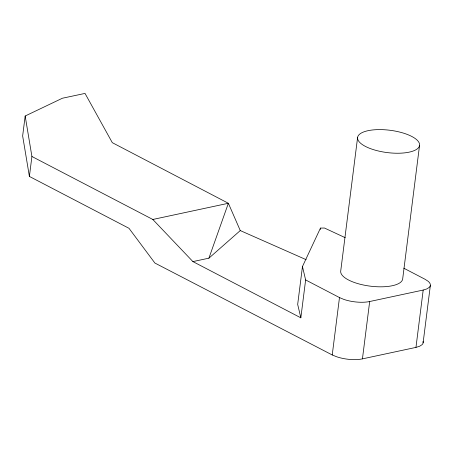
<?xml version="1.0" encoding="UTF-8"?>
<svg xmlns="http://www.w3.org/2000/svg" width="453" height="453" viewBox="0 0 453 453"><rect width="100%" height="100%" fill="white"/><g stroke="black" fill="none" stroke-linecap="round" stroke-linejoin="round"><path stroke-width="0.68" d="M306.137 259.671L240.266 230.571L228.374 203.278L112.304 142.667L85.022 93.414L62.406 98.227L25.17 116.008L22.65 135.945L29.394 176.427L128.997 228.306L154.886 263.04L332.23 354.959L336.46 356.692A21.54 7.752 7.2 0 0 362.44 358.867L415.962 347.394L419.62 346.256L422.054 344.693A21.54 7.752 7.2 0 0 423.011 341.432M29.394 176.427L31.914 156.489L25.17 116.008M345.22 237.689L324.456 228.023L320.464 228.091L302.462 266.528L297.678 304.41L300.843 317.819L192.91 261.596L152.82 219.467L31.914 156.489M300.843 317.819L305.628 279.937L302.462 266.528M320.288 229.484L320.464 228.091M357.61 137.35L340.73 270.934A31.234 11.246 7.2 0 0 369.858 286.103A31.234 11.246 7.2 0 0 402.66 279.076L419.54 145.487A31.234 11.246 7.2 0 0 374.688 129.773A31.234 11.246 7.2 0 0 371.494 148.997A31.234 11.246 7.2 0 0 419.54 145.487M332.23 354.959L339.484 297.57L305.628 279.937M362.44 358.867L369.676 301.522L423.198 290.056L426.856 288.912L429.291 287.349A21.54 7.752 7.2 0 0 428.125 281.262L424.999 279.246L403.81 268.21M415.962 347.394L423.198 290.056M423.113 342.808L430.35 285.464M192.91 261.596L208.907 258.17L228.374 203.278L152.82 219.467M208.907 258.17L240.266 230.571M339.484 297.57L343.697 299.348A21.54 7.752 7.2 0 0 369.676 301.522"/></g></svg>
